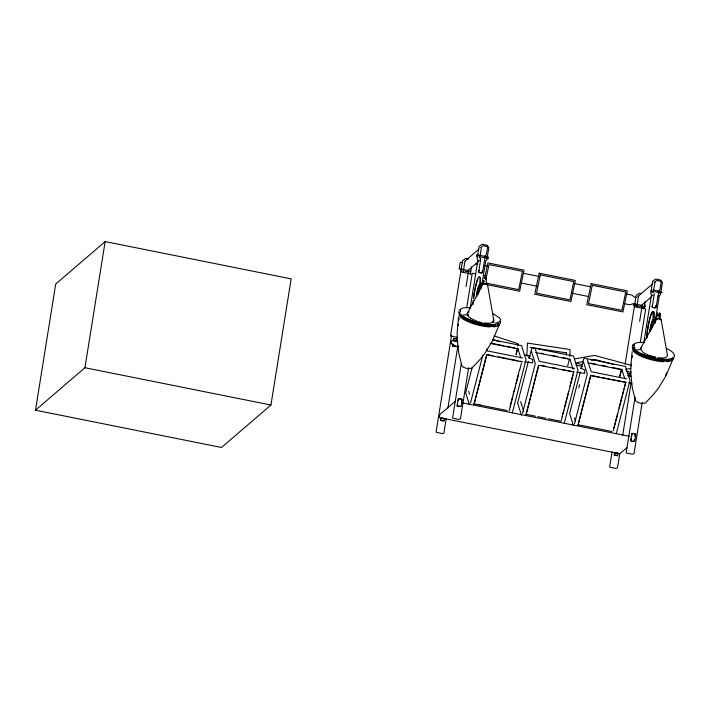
<?xml version="1.0" encoding="UTF-8"?>
<svg xmlns="http://www.w3.org/2000/svg" width="710" height="710" viewBox="0 0 710 710"><rect width="100%" height="100%" fill="white"/><g stroke="black" fill="none" stroke-linecap="round" stroke-linejoin="round"><path stroke-width="1.06" d="M649.819 331.774L649.89 329.289M566.323 354.893L566.358 352.834L530.192 347.359M566.491 354.716L566.527 352.657M569.935 356.447L570.059 349.542L527.486 343.09L526.82 355.843L530.095 356.34M653.164 318.053L653.156 312.977M653.395 317.76L653.386 312.32M654.309 317.725L654.292 312.116M631.456 366.245L631.563 364.265M458.216 325.499L458.323 324.017M460.391 311.708L460.506 310.119L460.391 310.74M674.376 356.81C675.308 352.408 669.672 350.376 666.752 348.521M461.66 269.134L461.047 271.06M470.366 271.69L470.41 271.105M479.658 256.053L479.614 255.316M485.418 256.39L484.93 258.493L485.303 256.204L485.542 257.224M635.246 303.924L634.749 306.037L635.122 303.738L635.361 304.767M641.92 306.551L641.982 307.483L642.479 305.371M645.532 306.8L645.479 306.072M651.212 290.905L651.283 291.845L651.771 289.733M652.96 292.023L653.022 291.269M659.004 291.18L658.392 293.106M660.078 292.627L660.318 293.656L660.548 293.168M660.193 293.47L660.256 292.724M660.753 292.289L660.691 291.357M662.057 292.609L662.102 292.023M486.101 283.414L486.332 280.832A11.04 1.926 -78.7 0 0 485.871 277.938M659.945 318.861L660.158 313.243M458.545 316.891L457.169 332.457L457.24 339.433L458.775 353.269L461.935 365.952L463.754 367.416L467.402 368.605L471.768 368.33L480.794 358.586L485.063 352.976L492.421 340.969L499.228 324.692A20.847 6.141 14.5 0 1 497.745 325.925M458.82 320.015L459.068 318.018M632.131 351.69L630.746 367.248L630.817 374.232L632.353 388.068L635.512 400.751L637.332 402.215L640.979 403.404L645.346 403.12L654.38 393.384L658.64 387.767L666.007 375.759L672.814 359.482M632.024 357.805L632.273 355.808M35.5 410.202L55.708 284.044L105.151 241.577L291.153 278.861L270.945 405.019L221.502 447.486L35.5 410.202L84.943 367.736L105.151 241.577M459.166 269.072L460.178 262.744L460.719 262.283L462.893 262.718M451.631 335.058L436.073 432.177L442.206 433.615L443.892 433.127L446.164 418.935M439.401 417.223L439.836 414.507L455.216 401.39M463.222 271.965L464.952 261.129M466.062 286.547L468.147 273.519M447.912 408.028L457.879 345.823M470.331 274.166L471.484 266.969M466.692 307.829L472.088 274.14L460.754 271.868M461.34 363.422L452.598 417.986L453.308 418.332L458.731 419.424L460.426 418.927L468.635 367.638M470.251 307.776L477.768 260.854L479.463 260.357M458.127 400.129L457.071 405.712L460.684 406.439M478.895 270.528L480.776 258.857M461.811 401.123L461.757 399.144L458.403 398.479L458.048 400.733M461.172 406.022L462.263 399.242M482.587 272.347L484.673 259.327M481.921 284.71L485.587 261.795L484.886 261.44M625.111 364.257L636.16 295.404L639.124 293.248L641.174 293.656M612.1 451.693L609.65 466.976L610.36 467.322L615.783 468.414L617.478 467.917L619.75 453.734M636.799 306.764L638.538 295.928M639.639 321.337L641.725 308.309M622.723 435.177L631.11 382.805M644.343 304.43L644.671 302.389M643.917 308.957L645.062 301.768M640.269 342.619L645.665 308.93L634.341 306.658M635.095 397.13L626.176 452.776L626.886 453.131L632.308 454.214L634.003 453.726L642.213 402.437M643.837 342.566L651.345 295.644L653.04 295.147M653.324 292.564L655.064 281.728M631.057 438.984L631.714 434.919M652.472 305.318L654.363 293.656M635.13 435.816L635.157 434.192M634.758 440.812L635.841 434.041M656.164 307.146L658.25 294.117M655.33 320.592L659.173 296.585L658.463 296.239M478.886 290.461L478.993 291.135M517.812 345.788L518.158 343.738L494.071 335.936M633.968 345.53L634.083 344.918L633.968 346.507L635.193 348.361M480.839 288.855L481.46 285.873M451.223 343.489L451.791 340.738M483.483 283.982L484.14 280.823M484.797 277.663L487.859 262.913L524.024 270.164L519.64 291.233L487.734 284.834M485.871 279.678L489.012 264.59L522.462 271.3L518.646 289.618L486.279 283.13M487.557 284.834L493.823 320.263L493.53 321.586L492.145 322.624L489.66 323.219L484.176 322.979M463.213 271.113L463.346 269.312M468.343 271.761L468.778 270.395L468.28 272.507M469.008 271.424L468.671 272.489M470.446 272.569L470.579 270.758L470.348 271.247M477.635 256.115L478.07 254.757L477.573 256.86M486.732 258.183L486.661 257.144M636.559 305.726L636.479 304.688M642.435 306.906L642.355 305.193L642.124 305.682M643.952 306.489L643.606 307.554M644.227 306.489L643.668 307.661M653.244 290.843L652.898 291.916M653.519 290.843L653.085 292.2L652.801 291.766M481.327 286.281L482.285 282.491M481.46 286.494L482.374 282.864M472.239 367.132L465.636 392.728L469.496 404.762M470.553 402.783L482.809 355.302M486.687 354.45L474.023 404.46L486.82 354.876L522.143 361.958M516.01 354.246L517.643 347.909M516.143 354.663L517.776 348.335M510.099 406.271L512.549 396.775M513.099 394.662L514.732 388.334M515.274 386.222L519.631 369.342M509.15 410.912L513.508 394.032M514.049 391.92L515.682 385.583M516.223 383.48L518.406 375.04M519.764 369.759L521.397 363.431M512.274 412.971L526.03 359.65L521.53 345.601L492.74 339.833M528.346 361.559L517.617 403.147L521.477 415.181M529.172 358.355L531.923 347.687L573.511 356.029L578.02 370.07L564.255 423.391M522.542 413.202L535.331 363.609L531.506 351.681M538.393 365.925L526.012 414.889L538.801 365.295L574 371.951M567.716 365.721L569.349 359.384M562.089 416.69L563.722 410.353M564.264 408.25L568.621 391.37M569.979 386.089L573.795 371.321M562.489 416.051L561.131 421.332L548.289 418.758M563.039 413.948L568.213 393.899M568.754 391.787L570.387 385.459M570.929 383.347L573.112 374.907M580.327 371.978L569.597 413.566L573.458 425.601M581.153 368.774L583.913 358.106L625.492 366.449L630.001 380.489L616.245 433.81M578.836 387.802L579.653 384.634M574.523 423.621L587.321 374.028L583.487 362.1M619.706 376.14L621.339 369.803M619.839 376.557L621.747 369.173M613.795 428.165L617.611 413.389M618.969 408.117L623.327 391.237M623.868 389.124L625.501 382.796M613.387 430.695L617.203 415.927M617.744 413.815L622.102 396.934M622.643 394.822L624.276 388.494M624.818 386.382L625.909 382.158M478.797 286.361L478.185 288.322A7.881 1.065 -75 0 0 476.863 294.641M659.084 315.471C659.634 313.465 658.933 315.116 658.631 316.926M477.839 279.252L476.978 281.71A19.001 3.319 -78.7 0 0 473.721 298.413M482.871 282.012L483.448 280.37M483.182 282.065L483.759 280.423M657.025 315.169L656.164 317.627A19.001 3.319 -78.7 0 0 654.993 322.18M657.336 315.213L656.475 317.681A19.028 3.319 -78.7 0 0 655.303 322.242M461.314 269.436L461.544 268.948L461.438 271.042M476.667 254.721L476.383 256.532M479.641 255.6L479.871 255.112L479.507 257.411M486.874 257.055L487.104 256.567L486.74 258.857M488.134 258.884L488.427 257.082L479.88 255.369M633.728 303.711L633.435 305.522M636.701 304.59L636.932 304.102L636.559 306.4M651.416 290.035L651.647 289.547L651.54 291.641M658.649 291.482L658.88 290.993L658.773 293.097M656.777 314.672L657.646 312.861M656.803 315.24L657.611 313.545M665.421 375.457L666.726 372.75M658.321 315.196L659.049 314.077M651.106 329.254L650.298 330.816L650.697 330.603M476.907 321.213L470.766 318.337L468.529 316.58L467.144 313.571L482.986 284.044M650.484 356.012L644.343 353.127L642.106 351.37L640.722 348.361L656.572 318.843M467.144 313.571L469.177 311.743M640.722 348.361L641.387 347.288M459.157 310.243C461.917 307.004 466.772 307.634 470.615 307.767M632.734 345.033C635.503 341.803 640.358 342.424 644.192 342.566M465.077 261.023L478.877 249.174M480.794 247.524L481.478 246.938L479.747 257.774L480.501 258.857M467.721 270.732L478.274 261.67M484.761 256.097L486.385 254.704L487.548 247.47L486.785 246.388L483.173 245.669L482.117 246.388M637.846 296.514L652.454 283.973M654.079 282.571L656.75 280.459L660.362 281.187L661.125 282.269L659.972 289.494L657.531 291.588M641.308 305.522L651.043 297.162M626.859 447.753L619.786 453.743L439.88 417.675M499.68 321.195L498.234 322.411L495.544 323.156M632.45 345.708L634.003 344.412M480.954 257.109L484.397 257.552M638.006 306.099L641.449 306.534M484.655 261.608L486.856 259.975L488.835 247.639L487.184 245.287L482.072 244.258L479.108 246.414L477.129 258.751L478.78 261.102M478.948 270.226L478.584 272.48L481.939 273.155L482.303 270.901M478.957 270.51L478.664 272.32L482.09 272.773M456.21 340.614L453.841 340.374M452.891 343.942L452.518 346.267L456.281 346.649M452.9 344.235L452.598 346.098L456.024 346.551M457.542 403.892L457.178 406.155L460.941 406.537M441.008 418.092L440.653 420.347L443.998 421.021L444.362 418.758M441.017 418.376C438.478 420.773 445.836 422.219 444.185 419.006M658.232 296.398L660.442 294.765L662.412 282.429L660.761 280.077L655.649 279.057L652.685 281.213L650.706 293.541L652.357 295.901M652.525 305.025L652.17 307.279L655.516 307.954L655.88 305.69M652.534 305.309C649.987 307.705 657.353 309.152 655.703 305.939M631.998 433.553L631.705 435.363M631.119 438.691L630.755 440.945L634.11 441.62L634.465 439.357M631.128 438.975C628.581 441.371 635.938 442.818 634.287 439.605M634.98 436.197L635.335 433.943L631.989 433.269L631.625 435.532M614.594 452.882L614.23 455.137L617.585 455.811L617.94 453.557M614.603 453.166L614.31 454.977L617.735 455.429M652.836 325.011L652.206 326.68L652.978 326.769M478.984 291.18L479.028 292.13M644.831 305.06L645.284 305.149M654.726 323.227L655.108 323.423M486.607 284.497L486.492 283.956M486.776 284.559C488.524 283.787 481.85 282.953 483.998 284.16M574.869 358.843L594.483 355.399L631.332 365.357M577.132 362.659L583.141 361.612M591.146 360.201L595.149 359.5L613.937 364.576M625.528 369.36L630.826 368.437M653.688 319.527L652.685 320.174L651.762 323.121A7.881 1.065 -75 0 0 650.449 329.44M658.374 318.408L657.034 318.683A2.343 0.488 9.2 0 0 657.274 319.42M657.753 357.778L663.238 358.017L665.731 357.414L667.107 356.385L667.4 355.053L661.143 319.624M484.726 283.556L485.738 283.698M658.303 318.346L660.824 319.225M653.457 290.159L658.8 291.233M654.815 291.712L657.975 292.342M468.609 259.07L465.547 258.449L462.583 260.614L450.486 335.99L457.693 337.427M475.709 263.756L477.874 264.191M484.389 265.496L487.637 266.152M523.439 273.323L539.715 276.589M574.434 283.547L590.702 286.813M626.504 293.984L631.927 295.076L634.305 297.073L636.471 297.508M460.142 268.921L468.689 270.634M636.932 304.359L642.275 305.424M634.917 304.297L632.743 303.862L629.699 304.776L624.267 303.694M464.704 271.105L467.872 271.744M472.39 273.243L475.647 273.9M483.235 275.427L485.409 275.862M521.211 283.033L537.479 286.299M572.198 293.257L588.475 296.514M491.08 343.178L503.931 345.761M506.07 346.187L514.635 347.9M540.922 353.172L543.07 353.607M551.634 355.32L556.986 356.393M562.338 357.467L567.689 358.541M590.764 363.165L596.125 364.239M601.476 365.313L606.828 366.387M612.18 367.461L620.744 369.173M490.148 343.392L517.981 348.965M535.704 352.524L569.961 359.393M587.694 362.943L621.951 369.812M626.122 371.197L631.279 372.226M627.365 373.132L630.72 373.797M627.72 373.3L629.832 373.717M627.374 373.416L630.728 374.321M456.663 341.128C451.445 342.131 453.353 336.123 457.151 339.522M628.128 375.492L630.24 375.918M452.421 340.409L457.835 341.492M523.944 354.743L528.284 355.612M575.97 365.171L582.475 366.475M627.995 375.599L631.243 376.256M522.569 357.964L487.237 350.882L486.598 348.894M574.55 368.383L539.218 361.301L535.393 349.373M626.531 378.803L591.208 371.72L587.374 359.792M524.69 361.789L532.695 362.934L532.713 359.544L528.506 357.6M576.68 372.209L584.685 373.353L584.703 369.963L580.496 368.02M628.643 382.628L631.776 383.249M487.752 354.663L493.113 355.737M498.464 356.81L507.029 358.532M509.168 358.958L517.732 360.671M519.871 361.106L522.01 361.532M540.807 365.304L546.159 366.378M551.519 367.452L556.871 368.517M562.222 369.59L570.787 371.312M599.213 377.01L590.649 375.297L577.993 425.308L590.791 375.714L625.98 382.37M601.361 377.436L609.925 379.158M612.064 379.584L620.629 381.305M622.768 381.731L624.906 382.158M461.58 399.393L458.411 398.763L458.127 400.564M477.972 404.265L480.111 404.691M473.818 403.83L507.011 410.478M526.873 414.462L535.438 416.184M537.577 416.61L546.141 418.323M578.863 424.882L612.047 431.538M462.805 402.916L629.708 436.366M441.558 417.915L444.726 418.545M615.144 452.705L618.303 453.335M614.94 452.873L617.052 453.299M84.943 367.736L270.945 405.019M650.635 355.861L655.809 357.103M477.883 321.594L482.134 322.704M659.27 318.533L660.602 319.18M575.925 363.05L582.244 364.754M492.456 339.433L499.689 341.776M451.658 344.075L458.491 347.234M493.166 313.731L499.556 317.947L500.843 319.908M457.435 339.433L453.788 338.333L453.415 340.658M654.052 319.713L654.283 320.494M493.148 318.781L493.823 320.263M621.809 369.386L624.818 378.758M569.828 358.967L573.156 369.333M574.488 418.03L575.446 421.012M517.847 348.548L520.847 357.92M520.59 401.647L522.187 406.617M522.507 407.611L523.785 411.587M468.609 391.228L469.567 394.21M659.634 314.193L659.759 317.148M660.016 313.909L660.122 315.764M472.887 302.913L472.966 304.634M654.576 320.476L654.567 319.917A1.127 1.056 -17.8 0 0 654.265 319.456M636.826 349.888A19.969 5.884 14.5 0 1 640.482 349.657M463.248 315.098A19.96 5.875 14.5 0 1 468.6 314.912M492.367 321.532A19.96 5.875 14.5 0 1 493.991 322.517M498.535 323.476A21.016 6.186 14.5 0 1 496.822 324.044M495.775 324.248A21.016 6.186 14.5 0 1 487.246 324.195M486.243 324.071A21.016 6.186 14.5 0 1 483.119 323.574M482.072 323.378A21.016 6.186 14.5 0 1 460.843 314.37M460.275 313.714A21.016 6.186 14.5 0 1 459.583 312.462M500.159 320.592A21.016 6.186 14.5 0 1 500.035 322.225M496.964 326.236A20.847 6.141 14.5 0 1 493.21 326.884M490.308 326.919A20.847 6.141 14.5 0 1 459.095 315M493.468 326.032A20.901 6.159 14.5 0 1 466.727 320.121M465.724 319.624A20.901 6.159 14.5 0 1 463.062 318.071M483.048 284.311A2.343 0.488 9.2 0 1 485.445 284.036A2.343 0.488 9.2 0 1 487.309 285.047M495.349 325.597A20.927 6.159 14.5 0 1 486.865 325.544M484.841 325.278A20.927 6.159 14.5 0 1 482.756 324.931M480.652 324.514A20.927 6.159 14.5 0 1 472.283 322.145M471.307 321.79A20.927 6.159 14.5 0 1 463.115 317.814M462.13 317.121A20.927 6.159 14.5 0 1 460.568 315.764M489.119 324.63A20.998 6.186 14.5 0 1 471.573 320.68M470.615 320.317A20.998 6.186 14.5 0 1 464.171 317.201M500.435 321.541A21.522 6.337 14.5 0 1 497.018 325.082M495.935 325.286A21.522 6.337 14.5 0 1 462.778 317.281M462.015 316.749A21.522 6.337 14.5 0 1 459.148 313.838M458.873 313.208A21.522 6.337 14.5 0 1 458.997 311.539M473.091 303.055A19.028 3.319 -78.7 0 1 473.224 300.348M473.401 298.36A19.028 3.319 -78.7 0 1 476.667 281.639L477.528 279.172A11.04 1.926 -78.7 0 1 480.102 279.58L480.004 283.068A9.86 1.464 -81.7 0 1 477.812 294.987M484.273 278.657A11.014 1.926 -78.7 0 1 485.906 278.915M482.108 284.595A19.001 3.319 -78.7 0 1 482.587 282.837M482.409 284.648A19.028 3.319 -78.7 0 1 482.898 282.891M479.454 289.653A9.825 1.455 -81.7 0 0 480.306 283.13L480.404 279.651A11.014 1.926 -78.7 0 0 480.297 277.787M476.951 296.647A7.961 1.074 -75 0 1 477.874 288.233L479.099 284.745A1.127 1.056 -17.8 0 1 479.596 284.444M480.173 284.408A1.127 1.056 -17.8 0 1 480.99 285.127M672.121 358.266A21.016 6.186 14.5 0 1 661.809 359.091M659.83 358.87A21.016 6.186 14.5 0 1 656.706 358.373M655.649 358.168A21.016 6.186 14.5 0 1 633.169 347.252M672.929 357.858A20.847 6.141 14.5 0 1 666.788 361.674M663.894 361.718A20.847 6.141 14.5 0 1 632.681 349.79M667.045 360.831A20.901 6.159 14.5 0 1 638.352 353.899M636.648 352.861A20.901 6.159 14.5 0 1 634.811 351.486M657.114 318.701A2.343 0.488 9.2 0 1 660.38 319.163A2.343 0.488 9.2 0 1 660.54 319.89M668.935 360.387A20.927 6.159 14.5 0 1 660.442 360.343M658.418 360.077A20.927 6.159 14.5 0 1 656.333 359.73M654.229 359.304A20.927 6.159 14.5 0 1 649.978 358.248M648.94 357.938A20.927 6.159 14.5 0 1 645.869 356.944M644.884 356.589A20.927 6.159 14.5 0 1 636.692 352.604M673.533 357.272A20.998 6.186 14.5 0 1 672.042 358.514M662.696 359.42A20.998 6.186 14.5 0 1 658.729 358.976M655.578 358.426A20.998 6.186 14.5 0 1 640.606 353.544M636.932 351.477A20.998 6.186 14.5 0 1 635.086 350.101M673.888 358.009A21.522 6.337 14.5 0 1 670.595 359.872M669.521 360.077A21.522 6.337 14.5 0 1 634.278 350.483M633.746 349.968A21.522 6.337 14.5 0 1 632.574 346.329M646.987 337.898A19.001 3.319 -78.7 0 1 650.555 316.509L651.416 314.042A11.014 1.926 -78.7 0 1 652.96 311.477M646.677 337.845A19.028 3.319 -78.7 0 1 650.245 316.438L651.106 313.962A11.04 1.926 -78.7 0 1 653.573 312.506M653.892 317.92A9.825 1.455 -81.7 0 1 653.395 322.26M653.582 317.858A9.86 1.464 -81.7 0 1 653.093 322.216M652.916 323.307A9.86 1.464 -81.7 0 1 651.851 328.295M659.137 312.693A11.014 1.926 -78.7 0 1 659.484 313.705M650.12 329.413A7.961 1.074 -75 0 1 651.46 323.032L652.676 319.536A1.127 1.056 -17.8 0 1 653.759 319.207M539.165 273.199L534.781 294.268L570.947 301.51L575.331 280.441L539.165 273.199M540.319 274.877L536.503 293.195L569.952 299.904L573.769 281.586L540.319 274.877M591.155 283.618L586.771 304.688L622.927 311.93L627.312 290.869L591.155 283.618M592.3 285.296L588.484 303.614L621.933 310.323L625.75 292.005L592.3 285.296"/></g></svg>
